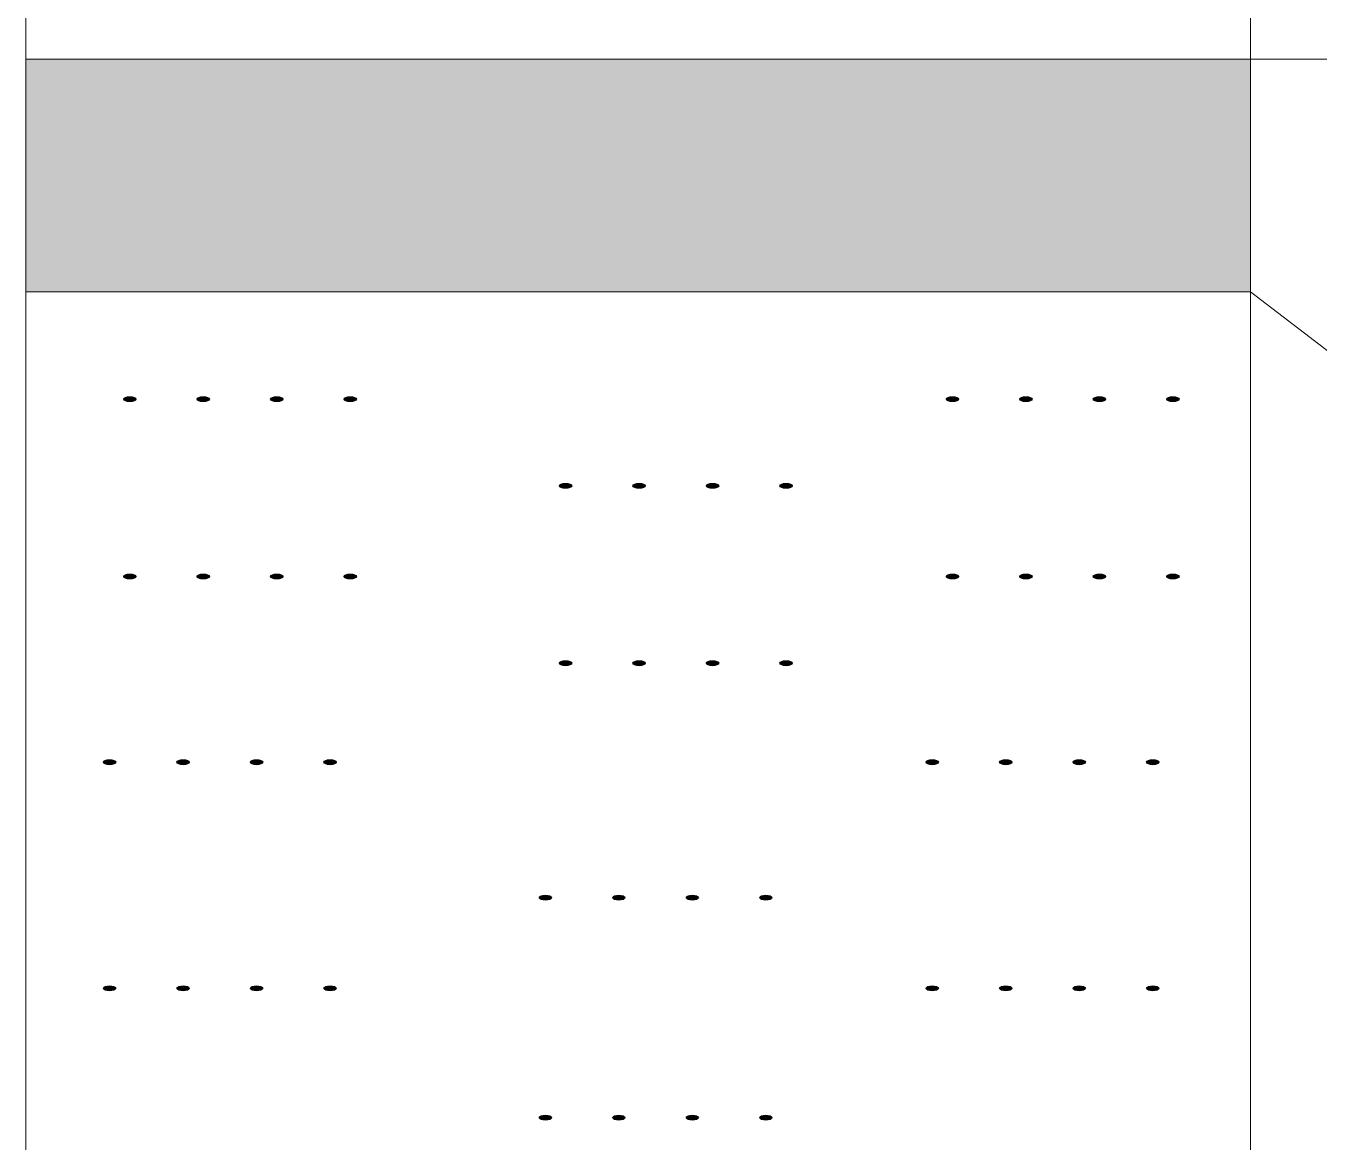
# Model space of a CAD drawing. Header units: millimetres. Extents: x -182 to 395, y -757 to 122.
# Drawn here: x -120.23 to -109.67, y -330.59 to -321.48 of the extents above; entities that cross this region are included whole.
import ezdxf

# ---------------------------------------------------------------- set-up
doc = ezdxf.new("R2010")
doc.units = ezdxf.units.MM
doc.layers.add('KY2WL', color=7, linetype='Continuous')
doc.layers.add('KY6WL', color=7, linetype='Continuous')

msp = doc.modelspace()

# ---------------------------------------------------------------- hatches: boundary and pattern name
at = {"lineweight": -3}
msp.add_hatch(color=256, dxfattribs=at).paths.add_polyline_path([(-110.228, -321.748), (-120.228, -321.748), (-120.228, -323.648), (-110.228, -323.648)])
at = {"layer": 'KY2WL'}
h = msp.add_hatch(color=256, dxfattribs=at)
edge = h.paths.add_edge_path()
edge.add_ellipse((-119.379, -324.523), major_axis=(-0.05, 0), ratio=0.4, start_angle=180, end_angle=360)
edge.add_ellipse((-119.379, -324.523), major_axis=(-0.05, 0), ratio=0.4, start_angle=0, end_angle=180)
h = msp.add_hatch(color=256, dxfattribs=at)
edge = h.paths.add_edge_path()
edge.add_ellipse((-118.779, -324.523), major_axis=(-0.05, 0), ratio=0.4, start_angle=180, end_angle=360)
edge.add_ellipse((-118.779, -324.523), major_axis=(-0.05, 0), ratio=0.4, start_angle=0, end_angle=180)
h = msp.add_hatch(color=256, dxfattribs=at)
edge = h.paths.add_edge_path()
edge.add_ellipse((-118.179, -324.523), major_axis=(0.05, 0), ratio=0.4, start_angle=0, end_angle=180)
edge.add_ellipse((-118.179, -324.523), major_axis=(0.05, 0), ratio=0.4, start_angle=180, end_angle=360)
h = msp.add_hatch(color=256, dxfattribs=at)
edge = h.paths.add_edge_path()
edge.add_ellipse((-117.579, -324.523), major_axis=(0.05, 0), ratio=0.4, start_angle=0, end_angle=180)
edge.add_ellipse((-117.579, -324.523), major_axis=(0.05, 0), ratio=0.4, start_angle=180, end_angle=360)
h = msp.add_hatch(color=256, dxfattribs=at)
edge = h.paths.add_edge_path()
edge.add_ellipse((-112.662, -324.523), major_axis=(0.05, 0), ratio=0.4, start_angle=0, end_angle=180)
edge.add_ellipse((-112.662, -324.523), major_axis=(0.05, 0), ratio=0.4, start_angle=180, end_angle=360)
h = msp.add_hatch(color=256, dxfattribs=at)
edge = h.paths.add_edge_path()
edge.add_ellipse((-112.062, -324.523), major_axis=(0.05, 0), ratio=0.4, start_angle=0, end_angle=180)
edge.add_ellipse((-112.062, -324.523), major_axis=(0.05, 0), ratio=0.4, start_angle=180, end_angle=360)
h = msp.add_hatch(color=256, dxfattribs=at)
edge = h.paths.add_edge_path()
edge.add_ellipse((-111.462, -324.523), major_axis=(0.05, 0), ratio=0.4, start_angle=0, end_angle=180)
edge.add_ellipse((-111.462, -324.523), major_axis=(0.05, 0), ratio=0.4, start_angle=180, end_angle=360)
h = msp.add_hatch(color=256, dxfattribs=at)
edge = h.paths.add_edge_path()
edge.add_ellipse((-110.862, -324.523), major_axis=(-0.05, 0), ratio=0.4, start_angle=180, end_angle=360)
edge.add_ellipse((-110.862, -324.523), major_axis=(-0.05, 0), ratio=0.4, start_angle=0, end_angle=180)
h = msp.add_hatch(color=256, dxfattribs=at)
edge = h.paths.add_edge_path()
edge.add_ellipse((-115.821, -325.231), major_axis=(0.05, 0), ratio=0.4, start_angle=0, end_angle=180)
edge.add_ellipse((-115.821, -325.231), major_axis=(0.05, 0), ratio=0.4, start_angle=180, end_angle=360)
h = msp.add_hatch(color=256, dxfattribs=at)
edge = h.paths.add_edge_path()
edge.add_ellipse((-115.821, -325.231), major_axis=(0.05, 0), ratio=0.4, start_angle=0, end_angle=180)
edge.add_ellipse((-115.821, -325.231), major_axis=(0.05, 0), ratio=0.4, start_angle=180, end_angle=360)
h = msp.add_hatch(color=256, dxfattribs=at)
edge = h.paths.add_edge_path()
edge.add_ellipse((-115.221, -325.231), major_axis=(-0.05, 0), ratio=0.4, start_angle=180, end_angle=360)
edge.add_ellipse((-115.221, -325.231), major_axis=(-0.05, 0), ratio=0.4, start_angle=0, end_angle=180)
h = msp.add_hatch(color=256, dxfattribs=at)
edge = h.paths.add_edge_path()
edge.add_ellipse((-115.221, -325.231), major_axis=(-0.05, 0), ratio=0.4, start_angle=180, end_angle=360)
edge.add_ellipse((-115.221, -325.231), major_axis=(-0.05, 0), ratio=0.4, start_angle=0, end_angle=180)
h = msp.add_hatch(color=256, dxfattribs=at)
edge = h.paths.add_edge_path()
edge.add_ellipse((-114.621, -325.231), major_axis=(-0.05, 0), ratio=0.4, start_angle=180, end_angle=360)
edge.add_ellipse((-114.621, -325.231), major_axis=(-0.05, 0), ratio=0.4, start_angle=0, end_angle=180)
h = msp.add_hatch(color=256, dxfattribs=at)
edge = h.paths.add_edge_path()
edge.add_ellipse((-114.621, -325.231), major_axis=(-0.05, 0), ratio=0.4, start_angle=180, end_angle=360)
edge.add_ellipse((-114.621, -325.231), major_axis=(-0.05, 0), ratio=0.4, start_angle=0, end_angle=180)
h = msp.add_hatch(color=256, dxfattribs=at)
edge = h.paths.add_edge_path()
edge.add_ellipse((-114.021, -325.231), major_axis=(0.05, 0), ratio=0.4, start_angle=0, end_angle=180)
edge.add_ellipse((-114.021, -325.231), major_axis=(0.05, 0), ratio=0.4, start_angle=180, end_angle=360)
h = msp.add_hatch(color=256, dxfattribs=at)
edge = h.paths.add_edge_path()
edge.add_ellipse((-114.021, -325.231), major_axis=(0.05, 0), ratio=0.4, start_angle=0, end_angle=180)
edge.add_ellipse((-114.021, -325.231), major_axis=(0.05, 0), ratio=0.4, start_angle=180, end_angle=360)
h = msp.add_hatch(color=256, dxfattribs=at)
edge = h.paths.add_edge_path()
edge.add_ellipse((-119.379, -325.971), major_axis=(-0.05, 0), ratio=0.4, start_angle=180, end_angle=360)
edge.add_ellipse((-119.379, -325.971), major_axis=(-0.05, 0), ratio=0.4, start_angle=0, end_angle=180)
h = msp.add_hatch(color=256, dxfattribs=at)
edge = h.paths.add_edge_path()
edge.add_ellipse((-119.379, -325.971), major_axis=(-0.05, 0), ratio=0.4, start_angle=180, end_angle=360)
edge.add_ellipse((-119.379, -325.971), major_axis=(-0.05, 0), ratio=0.4, start_angle=0, end_angle=180)
h = msp.add_hatch(color=256, dxfattribs=at)
edge = h.paths.add_edge_path()
edge.add_ellipse((-118.779, -325.971), major_axis=(-0.05, 0), ratio=0.4, start_angle=180, end_angle=360)
edge.add_ellipse((-118.779, -325.971), major_axis=(-0.05, 0), ratio=0.4, start_angle=0, end_angle=180)
h = msp.add_hatch(color=256, dxfattribs=at)
edge = h.paths.add_edge_path()
edge.add_ellipse((-118.779, -325.971), major_axis=(-0.05, 0), ratio=0.4, start_angle=180, end_angle=360)
edge.add_ellipse((-118.779, -325.971), major_axis=(-0.05, 0), ratio=0.4, start_angle=0, end_angle=180)
h = msp.add_hatch(color=256, dxfattribs=at)
edge = h.paths.add_edge_path()
edge.add_ellipse((-118.179, -325.971), major_axis=(0.05, 0), ratio=0.4, start_angle=0, end_angle=180)
edge.add_ellipse((-118.179, -325.971), major_axis=(0.05, 0), ratio=0.4, start_angle=180, end_angle=360)
h = msp.add_hatch(color=256, dxfattribs=at)
edge = h.paths.add_edge_path()
edge.add_ellipse((-118.179, -325.971), major_axis=(0.05, 0), ratio=0.4, start_angle=0, end_angle=180)
edge.add_ellipse((-118.179, -325.971), major_axis=(0.05, 0), ratio=0.4, start_angle=180, end_angle=360)
h = msp.add_hatch(color=256, dxfattribs=at)
edge = h.paths.add_edge_path()
edge.add_ellipse((-117.579, -325.971), major_axis=(0.05, 0), ratio=0.4, start_angle=0, end_angle=180)
edge.add_ellipse((-117.579, -325.971), major_axis=(0.05, 0), ratio=0.4, start_angle=180, end_angle=360)
h = msp.add_hatch(color=256, dxfattribs=at)
edge = h.paths.add_edge_path()
edge.add_ellipse((-117.579, -325.971), major_axis=(0.05, 0), ratio=0.4, start_angle=0, end_angle=180)
edge.add_ellipse((-117.579, -325.971), major_axis=(0.05, 0), ratio=0.4, start_angle=180, end_angle=360)
h = msp.add_hatch(color=256, dxfattribs=at)
edge = h.paths.add_edge_path()
edge.add_ellipse((-112.662, -325.971), major_axis=(0.05, 0), ratio=0.4, start_angle=0, end_angle=180)
edge.add_ellipse((-112.662, -325.971), major_axis=(0.05, 0), ratio=0.4, start_angle=180, end_angle=360)
h = msp.add_hatch(color=256, dxfattribs=at)
edge = h.paths.add_edge_path()
edge.add_ellipse((-112.662, -325.971), major_axis=(0.05, 0), ratio=0.4, start_angle=0, end_angle=180)
edge.add_ellipse((-112.662, -325.971), major_axis=(0.05, 0), ratio=0.4, start_angle=180, end_angle=360)
h = msp.add_hatch(color=256, dxfattribs=at)
edge = h.paths.add_edge_path()
edge.add_ellipse((-112.062, -325.971), major_axis=(0.05, 0), ratio=0.4, start_angle=0, end_angle=180)
edge.add_ellipse((-112.062, -325.971), major_axis=(0.05, 0), ratio=0.4, start_angle=180, end_angle=360)
h = msp.add_hatch(color=256, dxfattribs=at)
edge = h.paths.add_edge_path()
edge.add_ellipse((-112.062, -325.971), major_axis=(0.05, 0), ratio=0.4, start_angle=0, end_angle=180)
edge.add_ellipse((-112.062, -325.971), major_axis=(0.05, 0), ratio=0.4, start_angle=180, end_angle=360)
h = msp.add_hatch(color=256, dxfattribs=at)
edge = h.paths.add_edge_path()
edge.add_ellipse((-111.462, -325.971), major_axis=(-0.05, 0), ratio=0.4, start_angle=180, end_angle=360)
edge.add_ellipse((-111.462, -325.971), major_axis=(-0.05, 0), ratio=0.4, start_angle=0, end_angle=180)
h = msp.add_hatch(color=256, dxfattribs=at)
edge = h.paths.add_edge_path()
edge.add_ellipse((-111.462, -325.971), major_axis=(-0.05, 0), ratio=0.4, start_angle=180, end_angle=360)
edge.add_ellipse((-111.462, -325.971), major_axis=(-0.05, 0), ratio=0.4, start_angle=0, end_angle=180)
h = msp.add_hatch(color=256, dxfattribs=at)
edge = h.paths.add_edge_path()
edge.add_ellipse((-110.862, -325.971), major_axis=(-0.05, 0), ratio=0.4, start_angle=180, end_angle=360)
edge.add_ellipse((-110.862, -325.971), major_axis=(-0.05, 0), ratio=0.4, start_angle=0, end_angle=180)
h = msp.add_hatch(color=256, dxfattribs=at)
edge = h.paths.add_edge_path()
edge.add_ellipse((-110.862, -325.971), major_axis=(-0.05, 0), ratio=0.4, start_angle=180, end_angle=360)
edge.add_ellipse((-110.862, -325.971), major_axis=(-0.05, 0), ratio=0.4, start_angle=0, end_angle=180)
h = msp.add_hatch(color=256, dxfattribs=at)
edge = h.paths.add_edge_path()
edge.add_ellipse((-115.821, -326.679), major_axis=(0.05, 0), ratio=0.4, start_angle=0, end_angle=180)
edge.add_ellipse((-115.821, -326.679), major_axis=(0.05, 0), ratio=0.4, start_angle=180, end_angle=360)
h = msp.add_hatch(color=256, dxfattribs=at)
edge = h.paths.add_edge_path()
edge.add_ellipse((-115.821, -326.679), major_axis=(0.05, 0), ratio=0.4, start_angle=0, end_angle=180)
edge.add_ellipse((-115.821, -326.679), major_axis=(0.05, 0), ratio=0.4, start_angle=180, end_angle=360)
h = msp.add_hatch(color=256, dxfattribs=at)
edge = h.paths.add_edge_path()
edge.add_ellipse((-115.821, -326.679), major_axis=(0.05, 0), ratio=0.4, start_angle=0, end_angle=180)
edge.add_ellipse((-115.821, -326.679), major_axis=(0.05, 0), ratio=0.4, start_angle=180, end_angle=360)
h = msp.add_hatch(color=256, dxfattribs=at)
edge = h.paths.add_edge_path()
edge.add_ellipse((-115.821, -326.679), major_axis=(0.05, 0), ratio=0.4, start_angle=0, end_angle=180)
edge.add_ellipse((-115.821, -326.679), major_axis=(0.05, 0), ratio=0.4, start_angle=180, end_angle=360)
h = msp.add_hatch(color=256, dxfattribs=at)
edge = h.paths.add_edge_path()
edge.add_ellipse((-115.221, -326.679), major_axis=(-0.05, 0), ratio=0.4, start_angle=180, end_angle=360)
edge.add_ellipse((-115.221, -326.679), major_axis=(-0.05, 0), ratio=0.4, start_angle=0, end_angle=180)
h = msp.add_hatch(color=256, dxfattribs=at)
edge = h.paths.add_edge_path()
edge.add_ellipse((-115.221, -326.679), major_axis=(-0.05, 0), ratio=0.4, start_angle=180, end_angle=360)
edge.add_ellipse((-115.221, -326.679), major_axis=(-0.05, 0), ratio=0.4, start_angle=0, end_angle=180)
h = msp.add_hatch(color=256, dxfattribs=at)
edge = h.paths.add_edge_path()
edge.add_ellipse((-115.221, -326.679), major_axis=(-0.05, 0), ratio=0.4, start_angle=180, end_angle=360)
edge.add_ellipse((-115.221, -326.679), major_axis=(-0.05, 0), ratio=0.4, start_angle=0, end_angle=180)
h = msp.add_hatch(color=256, dxfattribs=at)
edge = h.paths.add_edge_path()
edge.add_ellipse((-115.221, -326.679), major_axis=(-0.05, 0), ratio=0.4, start_angle=180, end_angle=360)
edge.add_ellipse((-115.221, -326.679), major_axis=(-0.05, 0), ratio=0.4, start_angle=0, end_angle=180)
h = msp.add_hatch(color=256, dxfattribs=at)
edge = h.paths.add_edge_path()
edge.add_ellipse((-114.621, -326.679), major_axis=(-0.05, 0), ratio=0.4, start_angle=180, end_angle=360)
edge.add_ellipse((-114.621, -326.679), major_axis=(-0.05, 0), ratio=0.4, start_angle=0, end_angle=180)
h = msp.add_hatch(color=256, dxfattribs=at)
edge = h.paths.add_edge_path()
edge.add_ellipse((-114.621, -326.679), major_axis=(-0.05, 0), ratio=0.4, start_angle=180, end_angle=360)
edge.add_ellipse((-114.621, -326.679), major_axis=(-0.05, 0), ratio=0.4, start_angle=0, end_angle=180)
h = msp.add_hatch(color=256, dxfattribs=at)
edge = h.paths.add_edge_path()
edge.add_ellipse((-114.621, -326.679), major_axis=(-0.05, 0), ratio=0.4, start_angle=180, end_angle=360)
edge.add_ellipse((-114.621, -326.679), major_axis=(-0.05, 0), ratio=0.4, start_angle=0, end_angle=180)
h = msp.add_hatch(color=256, dxfattribs=at)
edge = h.paths.add_edge_path()
edge.add_ellipse((-114.621, -326.679), major_axis=(-0.05, 0), ratio=0.4, start_angle=180, end_angle=360)
edge.add_ellipse((-114.621, -326.679), major_axis=(-0.05, 0), ratio=0.4, start_angle=0, end_angle=180)
h = msp.add_hatch(color=256, dxfattribs=at)
edge = h.paths.add_edge_path()
edge.add_ellipse((-114.021, -326.679), major_axis=(0.05, 0), ratio=0.4, start_angle=0, end_angle=180)
edge.add_ellipse((-114.021, -326.679), major_axis=(0.05, 0), ratio=0.4, start_angle=180, end_angle=360)
h = msp.add_hatch(color=256, dxfattribs=at)
edge = h.paths.add_edge_path()
edge.add_ellipse((-114.021, -326.679), major_axis=(0.05, 0), ratio=0.4, start_angle=0, end_angle=180)
edge.add_ellipse((-114.021, -326.679), major_axis=(0.05, 0), ratio=0.4, start_angle=180, end_angle=360)
h = msp.add_hatch(color=256, dxfattribs=at)
edge = h.paths.add_edge_path()
edge.add_ellipse((-114.021, -326.679), major_axis=(0.05, 0), ratio=0.4, start_angle=0, end_angle=180)
edge.add_ellipse((-114.021, -326.679), major_axis=(0.05, 0), ratio=0.4, start_angle=180, end_angle=360)
h = msp.add_hatch(color=256, dxfattribs=at)
edge = h.paths.add_edge_path()
edge.add_ellipse((-114.021, -326.679), major_axis=(0.05, 0), ratio=0.4, start_angle=0, end_angle=180)
edge.add_ellipse((-114.021, -326.679), major_axis=(0.05, 0), ratio=0.4, start_angle=180, end_angle=360)
h = msp.add_hatch(color=256, dxfattribs=at)
edge = h.paths.add_edge_path()
edge.add_ellipse((-119.544, -327.487), major_axis=(-0.05, 0), ratio=0.4, start_angle=180, end_angle=360)
edge.add_ellipse((-119.544, -327.487), major_axis=(-0.05, 0), ratio=0.4, start_angle=0, end_angle=180)
h = msp.add_hatch(color=256, dxfattribs=at)
edge = h.paths.add_edge_path()
edge.add_ellipse((-119.544, -327.487), major_axis=(-0.05, 0), ratio=0.4, start_angle=180, end_angle=360)
edge.add_ellipse((-119.544, -327.487), major_axis=(-0.05, 0), ratio=0.4, start_angle=0, end_angle=180)
h = msp.add_hatch(color=256, dxfattribs=at)
edge = h.paths.add_edge_path()
edge.add_ellipse((-118.944, -327.487), major_axis=(0.05, 0), ratio=0.4, start_angle=0, end_angle=180)
edge.add_ellipse((-118.944, -327.487), major_axis=(0.05, 0), ratio=0.4, start_angle=180, end_angle=360)
h = msp.add_hatch(color=256, dxfattribs=at)
edge = h.paths.add_edge_path()
edge.add_ellipse((-118.944, -327.487), major_axis=(0.05, 0), ratio=0.4, start_angle=0, end_angle=180)
edge.add_ellipse((-118.944, -327.487), major_axis=(0.05, 0), ratio=0.4, start_angle=180, end_angle=360)
h = msp.add_hatch(color=256, dxfattribs=at)
edge = h.paths.add_edge_path()
edge.add_ellipse((-118.344, -327.487), major_axis=(0.05, 0), ratio=0.4, start_angle=0, end_angle=180)
edge.add_ellipse((-118.344, -327.487), major_axis=(0.05, 0), ratio=0.4, start_angle=180, end_angle=360)
h = msp.add_hatch(color=256, dxfattribs=at)
edge = h.paths.add_edge_path()
edge.add_ellipse((-118.344, -327.487), major_axis=(0.05, 0), ratio=0.4, start_angle=0, end_angle=180)
edge.add_ellipse((-118.344, -327.487), major_axis=(0.05, 0), ratio=0.4, start_angle=180, end_angle=360)
h = msp.add_hatch(color=256, dxfattribs=at)
edge = h.paths.add_edge_path()
edge.add_ellipse((-117.744, -327.487), major_axis=(-0.05, 0), ratio=0.4, start_angle=180, end_angle=360)
edge.add_ellipse((-117.744, -327.487), major_axis=(-0.05, 0), ratio=0.4, start_angle=0, end_angle=180)
h = msp.add_hatch(color=256, dxfattribs=at)
edge = h.paths.add_edge_path()
edge.add_ellipse((-117.744, -327.487), major_axis=(-0.05, 0), ratio=0.4, start_angle=180, end_angle=360)
edge.add_ellipse((-117.744, -327.487), major_axis=(-0.05, 0), ratio=0.4, start_angle=0, end_angle=180)
h = msp.add_hatch(color=256, dxfattribs=at)
edge = h.paths.add_edge_path()
edge.add_ellipse((-112.827, -327.487), major_axis=(0.05, 0), ratio=0.4, start_angle=0, end_angle=180)
edge.add_ellipse((-112.827, -327.487), major_axis=(0.05, 0), ratio=0.4, start_angle=180, end_angle=360)
h = msp.add_hatch(color=256, dxfattribs=at)
edge = h.paths.add_edge_path()
edge.add_ellipse((-112.827, -327.487), major_axis=(0.05, 0), ratio=0.4, start_angle=0, end_angle=180)
edge.add_ellipse((-112.827, -327.487), major_axis=(0.05, 0), ratio=0.4, start_angle=180, end_angle=360)
h = msp.add_hatch(color=256, dxfattribs=at)
edge = h.paths.add_edge_path()
edge.add_ellipse((-112.227, -327.487), major_axis=(-0.05, 0), ratio=0.4, start_angle=180, end_angle=360)
edge.add_ellipse((-112.227, -327.487), major_axis=(-0.05, 0), ratio=0.4, start_angle=0, end_angle=180)
h = msp.add_hatch(color=256, dxfattribs=at)
edge = h.paths.add_edge_path()
edge.add_ellipse((-112.227, -327.487), major_axis=(-0.05, 0), ratio=0.4, start_angle=180, end_angle=360)
edge.add_ellipse((-112.227, -327.487), major_axis=(-0.05, 0), ratio=0.4, start_angle=0, end_angle=180)
h = msp.add_hatch(color=256, dxfattribs=at)
edge = h.paths.add_edge_path()
edge.add_ellipse((-111.627, -327.487), major_axis=(-0.05, 0), ratio=0.4, start_angle=180, end_angle=360)
edge.add_ellipse((-111.627, -327.487), major_axis=(-0.05, 0), ratio=0.4, start_angle=0, end_angle=180)
h = msp.add_hatch(color=256, dxfattribs=at)
edge = h.paths.add_edge_path()
edge.add_ellipse((-111.627, -327.487), major_axis=(-0.05, 0), ratio=0.4, start_angle=180, end_angle=360)
edge.add_ellipse((-111.627, -327.487), major_axis=(-0.05, 0), ratio=0.4, start_angle=0, end_angle=180)
h = msp.add_hatch(color=256, dxfattribs=at)
edge = h.paths.add_edge_path()
edge.add_ellipse((-111.027, -327.487), major_axis=(0.05, 0), ratio=0.4, start_angle=0, end_angle=180)
edge.add_ellipse((-111.027, -327.487), major_axis=(0.05, 0), ratio=0.4, start_angle=180, end_angle=360)
h = msp.add_hatch(color=256, dxfattribs=at)
edge = h.paths.add_edge_path()
edge.add_ellipse((-111.027, -327.487), major_axis=(0.05, 0), ratio=0.4, start_angle=0, end_angle=180)
edge.add_ellipse((-111.027, -327.487), major_axis=(0.05, 0), ratio=0.4, start_angle=180, end_angle=360)
h = msp.add_hatch(color=256, dxfattribs=at)
edge = h.paths.add_edge_path()
edge.add_ellipse((-115.986, -328.593), major_axis=(-0.05, 0), ratio=0.4, start_angle=180, end_angle=360)
edge.add_ellipse((-115.986, -328.593), major_axis=(-0.05, 0), ratio=0.4, start_angle=0, end_angle=180)
h = msp.add_hatch(color=256, dxfattribs=at)
edge = h.paths.add_edge_path()
edge.add_ellipse((-115.986, -328.593), major_axis=(-0.05, 0), ratio=0.4, start_angle=180, end_angle=360)
edge.add_ellipse((-115.986, -328.593), major_axis=(-0.05, 0), ratio=0.4, start_angle=0, end_angle=180)
h = msp.add_hatch(color=256, dxfattribs=at)
edge = h.paths.add_edge_path()
edge.add_ellipse((-115.386, -328.593), major_axis=(0.05, 0), ratio=0.4, start_angle=0, end_angle=180)
edge.add_ellipse((-115.386, -328.593), major_axis=(0.05, 0), ratio=0.4, start_angle=180, end_angle=360)
h = msp.add_hatch(color=256, dxfattribs=at)
edge = h.paths.add_edge_path()
edge.add_ellipse((-115.386, -328.593), major_axis=(0.05, 0), ratio=0.4, start_angle=0, end_angle=180)
edge.add_ellipse((-115.386, -328.593), major_axis=(0.05, 0), ratio=0.4, start_angle=180, end_angle=360)
h = msp.add_hatch(color=256, dxfattribs=at)
edge = h.paths.add_edge_path()
edge.add_ellipse((-114.786, -328.593), major_axis=(0.05, 0), ratio=0.4, start_angle=0, end_angle=180)
edge.add_ellipse((-114.786, -328.593), major_axis=(0.05, 0), ratio=0.4, start_angle=180, end_angle=360)
h = msp.add_hatch(color=256, dxfattribs=at)
edge = h.paths.add_edge_path()
edge.add_ellipse((-114.786, -328.593), major_axis=(0.05, 0), ratio=0.4, start_angle=0, end_angle=180)
edge.add_ellipse((-114.786, -328.593), major_axis=(0.05, 0), ratio=0.4, start_angle=180, end_angle=360)
h = msp.add_hatch(color=256, dxfattribs=at)
edge = h.paths.add_edge_path()
edge.add_ellipse((-114.186, -328.593), major_axis=(0.05, 0), ratio=0.4, start_angle=0, end_angle=180)
edge.add_ellipse((-114.186, -328.593), major_axis=(0.05, 0), ratio=0.4, start_angle=180, end_angle=360)
h = msp.add_hatch(color=256, dxfattribs=at)
edge = h.paths.add_edge_path()
edge.add_ellipse((-114.186, -328.593), major_axis=(0.05, 0), ratio=0.4, start_angle=0, end_angle=180)
edge.add_ellipse((-114.186, -328.593), major_axis=(0.05, 0), ratio=0.4, start_angle=180, end_angle=360)
h = msp.add_hatch(color=256, dxfattribs=at)
edge = h.paths.add_edge_path()
edge.add_ellipse((-119.544, -329.333), major_axis=(-0.05, 0), ratio=0.4, start_angle=180, end_angle=360)
edge.add_ellipse((-119.544, -329.333), major_axis=(-0.05, 0), ratio=0.4, start_angle=0, end_angle=180)
h = msp.add_hatch(color=256, dxfattribs=at)
edge = h.paths.add_edge_path()
edge.add_ellipse((-119.544, -329.333), major_axis=(-0.05, 0), ratio=0.4, start_angle=180, end_angle=360)
edge.add_ellipse((-119.544, -329.333), major_axis=(-0.05, 0), ratio=0.4, start_angle=0, end_angle=180)
h = msp.add_hatch(color=256, dxfattribs=at)
edge = h.paths.add_edge_path()
edge.add_ellipse((-118.944, -329.333), major_axis=(0.05, 0), ratio=0.4, start_angle=0, end_angle=180)
edge.add_ellipse((-118.944, -329.333), major_axis=(0.05, 0), ratio=0.4, start_angle=180, end_angle=360)
h = msp.add_hatch(color=256, dxfattribs=at)
edge = h.paths.add_edge_path()
edge.add_ellipse((-118.944, -329.333), major_axis=(0.05, 0), ratio=0.4, start_angle=0, end_angle=180)
edge.add_ellipse((-118.944, -329.333), major_axis=(0.05, 0), ratio=0.4, start_angle=180, end_angle=360)
h = msp.add_hatch(color=256, dxfattribs=at)
edge = h.paths.add_edge_path()
edge.add_ellipse((-118.344, -329.333), major_axis=(0.05, 0), ratio=0.4, start_angle=0, end_angle=180)
edge.add_ellipse((-118.344, -329.333), major_axis=(0.05, 0), ratio=0.4, start_angle=180, end_angle=360)
h = msp.add_hatch(color=256, dxfattribs=at)
edge = h.paths.add_edge_path()
edge.add_ellipse((-118.344, -329.333), major_axis=(0.05, 0), ratio=0.4, start_angle=0, end_angle=180)
edge.add_ellipse((-118.344, -329.333), major_axis=(0.05, 0), ratio=0.4, start_angle=180, end_angle=360)
h = msp.add_hatch(color=256, dxfattribs=at)
edge = h.paths.add_edge_path()
edge.add_ellipse((-117.744, -329.333), major_axis=(-0.05, 0), ratio=0.4, start_angle=180, end_angle=360)
edge.add_ellipse((-117.744, -329.333), major_axis=(-0.05, 0), ratio=0.4, start_angle=0, end_angle=180)
h = msp.add_hatch(color=256, dxfattribs=at)
edge = h.paths.add_edge_path()
edge.add_ellipse((-117.744, -329.333), major_axis=(-0.05, 0), ratio=0.4, start_angle=180, end_angle=360)
edge.add_ellipse((-117.744, -329.333), major_axis=(-0.05, 0), ratio=0.4, start_angle=0, end_angle=180)
h = msp.add_hatch(color=256, dxfattribs=at)
edge = h.paths.add_edge_path()
edge.add_ellipse((-112.827, -329.333), major_axis=(0.05, 0), ratio=0.4, start_angle=0, end_angle=180)
edge.add_ellipse((-112.827, -329.333), major_axis=(0.05, 0), ratio=0.4, start_angle=180, end_angle=360)
h = msp.add_hatch(color=256, dxfattribs=at)
edge = h.paths.add_edge_path()
edge.add_ellipse((-112.827, -329.333), major_axis=(0.05, 0), ratio=0.4, start_angle=0, end_angle=180)
edge.add_ellipse((-112.827, -329.333), major_axis=(0.05, 0), ratio=0.4, start_angle=180, end_angle=360)
h = msp.add_hatch(color=256, dxfattribs=at)
edge = h.paths.add_edge_path()
edge.add_ellipse((-112.227, -329.333), major_axis=(-0.05, 0), ratio=0.4, start_angle=180, end_angle=360)
edge.add_ellipse((-112.227, -329.333), major_axis=(-0.05, 0), ratio=0.4, start_angle=0, end_angle=180)
h = msp.add_hatch(color=256, dxfattribs=at)
edge = h.paths.add_edge_path()
edge.add_ellipse((-112.227, -329.333), major_axis=(-0.05, 0), ratio=0.4, start_angle=180, end_angle=360)
edge.add_ellipse((-112.227, -329.333), major_axis=(-0.05, 0), ratio=0.4, start_angle=0, end_angle=180)
h = msp.add_hatch(color=256, dxfattribs=at)
edge = h.paths.add_edge_path()
edge.add_ellipse((-111.627, -329.333), major_axis=(-0.05, 0), ratio=0.4, start_angle=180, end_angle=360)
edge.add_ellipse((-111.627, -329.333), major_axis=(-0.05, 0), ratio=0.4, start_angle=0, end_angle=180)
h = msp.add_hatch(color=256, dxfattribs=at)
edge = h.paths.add_edge_path()
edge.add_ellipse((-111.627, -329.333), major_axis=(-0.05, 0), ratio=0.4, start_angle=180, end_angle=360)
edge.add_ellipse((-111.627, -329.333), major_axis=(-0.05, 0), ratio=0.4, start_angle=0, end_angle=180)
h = msp.add_hatch(color=256, dxfattribs=at)
edge = h.paths.add_edge_path()
edge.add_ellipse((-111.027, -329.333), major_axis=(0.05, 0), ratio=0.4, start_angle=0, end_angle=180)
edge.add_ellipse((-111.027, -329.333), major_axis=(0.05, 0), ratio=0.4, start_angle=180, end_angle=360)
h = msp.add_hatch(color=256, dxfattribs=at)
edge = h.paths.add_edge_path()
edge.add_ellipse((-111.027, -329.333), major_axis=(0.05, 0), ratio=0.4, start_angle=0, end_angle=180)
edge.add_ellipse((-111.027, -329.333), major_axis=(0.05, 0), ratio=0.4, start_angle=180, end_angle=360)
h = msp.add_hatch(color=256, dxfattribs=at)
edge = h.paths.add_edge_path()
edge.add_ellipse((-115.986, -330.389), major_axis=(-0.05, 0), ratio=0.4, start_angle=180, end_angle=360)
edge.add_ellipse((-115.986, -330.389), major_axis=(-0.05, 0), ratio=0.4, start_angle=0, end_angle=180)
h = msp.add_hatch(color=256, dxfattribs=at)
edge = h.paths.add_edge_path()
edge.add_ellipse((-115.986, -330.389), major_axis=(-0.05, 0), ratio=0.4, start_angle=180, end_angle=360)
edge.add_ellipse((-115.986, -330.389), major_axis=(-0.05, 0), ratio=0.4, start_angle=0, end_angle=180)
h = msp.add_hatch(color=256, dxfattribs=at)
edge = h.paths.add_edge_path()
edge.add_ellipse((-115.386, -330.389), major_axis=(-0.05, 0), ratio=0.4, start_angle=180, end_angle=360)
edge.add_ellipse((-115.386, -330.389), major_axis=(-0.05, 0), ratio=0.4, start_angle=0, end_angle=180)
h = msp.add_hatch(color=256, dxfattribs=at)
edge = h.paths.add_edge_path()
edge.add_ellipse((-115.386, -330.389), major_axis=(-0.05, 0), ratio=0.4, start_angle=180, end_angle=360)
edge.add_ellipse((-115.386, -330.389), major_axis=(-0.05, 0), ratio=0.4, start_angle=0, end_angle=180)
h = msp.add_hatch(color=256, dxfattribs=at)
edge = h.paths.add_edge_path()
edge.add_ellipse((-114.786, -330.389), major_axis=(0.05, 0), ratio=0.4, start_angle=0, end_angle=180)
edge.add_ellipse((-114.786, -330.389), major_axis=(0.05, 0), ratio=0.4, start_angle=180, end_angle=360)
h = msp.add_hatch(color=256, dxfattribs=at)
edge = h.paths.add_edge_path()
edge.add_ellipse((-114.786, -330.389), major_axis=(0.05, 0), ratio=0.4, start_angle=0, end_angle=180)
edge.add_ellipse((-114.786, -330.389), major_axis=(0.05, 0), ratio=0.4, start_angle=180, end_angle=360)
h = msp.add_hatch(color=256, dxfattribs=at)
edge = h.paths.add_edge_path()
edge.add_ellipse((-114.186, -330.389), major_axis=(0.05, 0), ratio=0.4, start_angle=0, end_angle=180)
edge.add_ellipse((-114.186, -330.389), major_axis=(0.05, 0), ratio=0.4, start_angle=180, end_angle=360)
h = msp.add_hatch(color=256, dxfattribs=at)
edge = h.paths.add_edge_path()
edge.add_ellipse((-114.186, -330.389), major_axis=(0.05, 0), ratio=0.4, start_angle=0, end_angle=180)
edge.add_ellipse((-114.186, -330.389), major_axis=(0.05, 0), ratio=0.4, start_angle=180, end_angle=360)

# ---------------------------------------------------------------- linework, layer by layer
at = {"lineweight": 20}
for p, q in [((-120.228, -323.648), (-110.228, -323.648)), ((-110.228, -323.648), (-105.228, -327.484))]:
    msp.add_line(p, q, dxfattribs=at)
at = {"layer": 'KY2WL', "lineweight": 20}
for p, q in [((-120.228, -321.748), (-35.228, -321.748)), ((-109.228, -321.748), (-120.228, -321.748))]:
    msp.add_line(p, q, dxfattribs=at)
at = {"layer": 'KY2WL'}
for centre in [(-119.379, -324.523), (-118.179, -324.523), (-117.579, -324.523), (-112.662, -324.523), (-112.062, -324.523), (-110.862, -324.523), (-115.821, -325.231), (-115.821, -325.231), (-114.621, -325.231), (-114.621, -325.231), (-114.021, -325.231), (-114.021, -325.231), (-119.379, -325.971), (-119.379, -325.971), (-118.179, -325.971), (-118.179, -325.971), (-117.579, -325.971), (-117.579, -325.971), (-112.662, -325.971), (-112.662, -325.971), (-112.062, -325.971), (-112.062, -325.971), (-110.862, -325.971), (-110.862, -325.971), (-115.821, -326.679), (-115.821, -326.679), (-115.821, -326.679), (-115.821, -326.679), (-114.621, -326.679), (-114.621, -326.679), (-114.621, -326.679), (-114.621, -326.679), (-114.021, -326.679), (-114.021, -326.679), (-114.021, -326.679), (-114.021, -326.679), (-118.944, -327.487), (-118.944, -327.487), (-118.344, -327.487), (-118.344, -327.487), (-117.744, -327.487), (-117.744, -327.487), (-112.827, -327.487), (-112.827, -327.487), (-111.627, -327.487), (-111.627, -327.487), (-111.027, -327.487), (-111.027, -327.487), (-115.986, -328.593), (-115.986, -328.593), (-115.386, -328.593), (-115.386, -328.593), (-114.786, -328.593), (-114.786, -328.593), (-114.186, -328.593), (-114.186, -328.593), (-118.944, -329.333), (-118.944, -329.333), (-118.344, -329.333), (-118.344, -329.333), (-117.744, -329.333), (-117.744, -329.333), (-112.827, -329.333), (-112.827, -329.333), (-111.627, -329.333), (-111.627, -329.333), (-111.027, -329.333), (-111.027, -329.333), (-115.986, -330.389), (-115.986, -330.389), (-115.386, -330.389), (-115.386, -330.389), (-114.786, -330.389), (-114.786, -330.389), (-114.186, -330.389), (-114.186, -330.389)]:
    msp.add_ellipse(centre, major_axis=(0.05, 0), ratio=0.4, dxfattribs=at)
for centre in [(-118.779, -324.523), (-111.462, -324.523), (-115.221, -325.231), (-115.221, -325.231), (-118.779, -325.971), (-118.779, -325.971), (-111.462, -325.971), (-111.462, -325.971), (-115.221, -326.679), (-115.221, -326.679), (-115.221, -326.679), (-115.221, -326.679), (-119.544, -327.487), (-119.544, -327.487), (-112.227, -327.487), (-112.227, -327.487), (-119.544, -329.333), (-119.544, -329.333), (-112.227, -329.333), (-112.227, -329.333)]:
    msp.add_ellipse(centre, major_axis=(-0.05, 0), ratio=0.4, start_param=3.141593, end_param=9.424778, dxfattribs=at)
at = {"layer": 'KY6WL', "lineweight": 20}
for p, q in [((-120.228, -376.548), (-120.228, 10.812)), ((-110.228, -376.548), (-110.228, 10.812))]:
    msp.add_line(p, q, dxfattribs=at)

doc.saveas('drawing.dxf')
